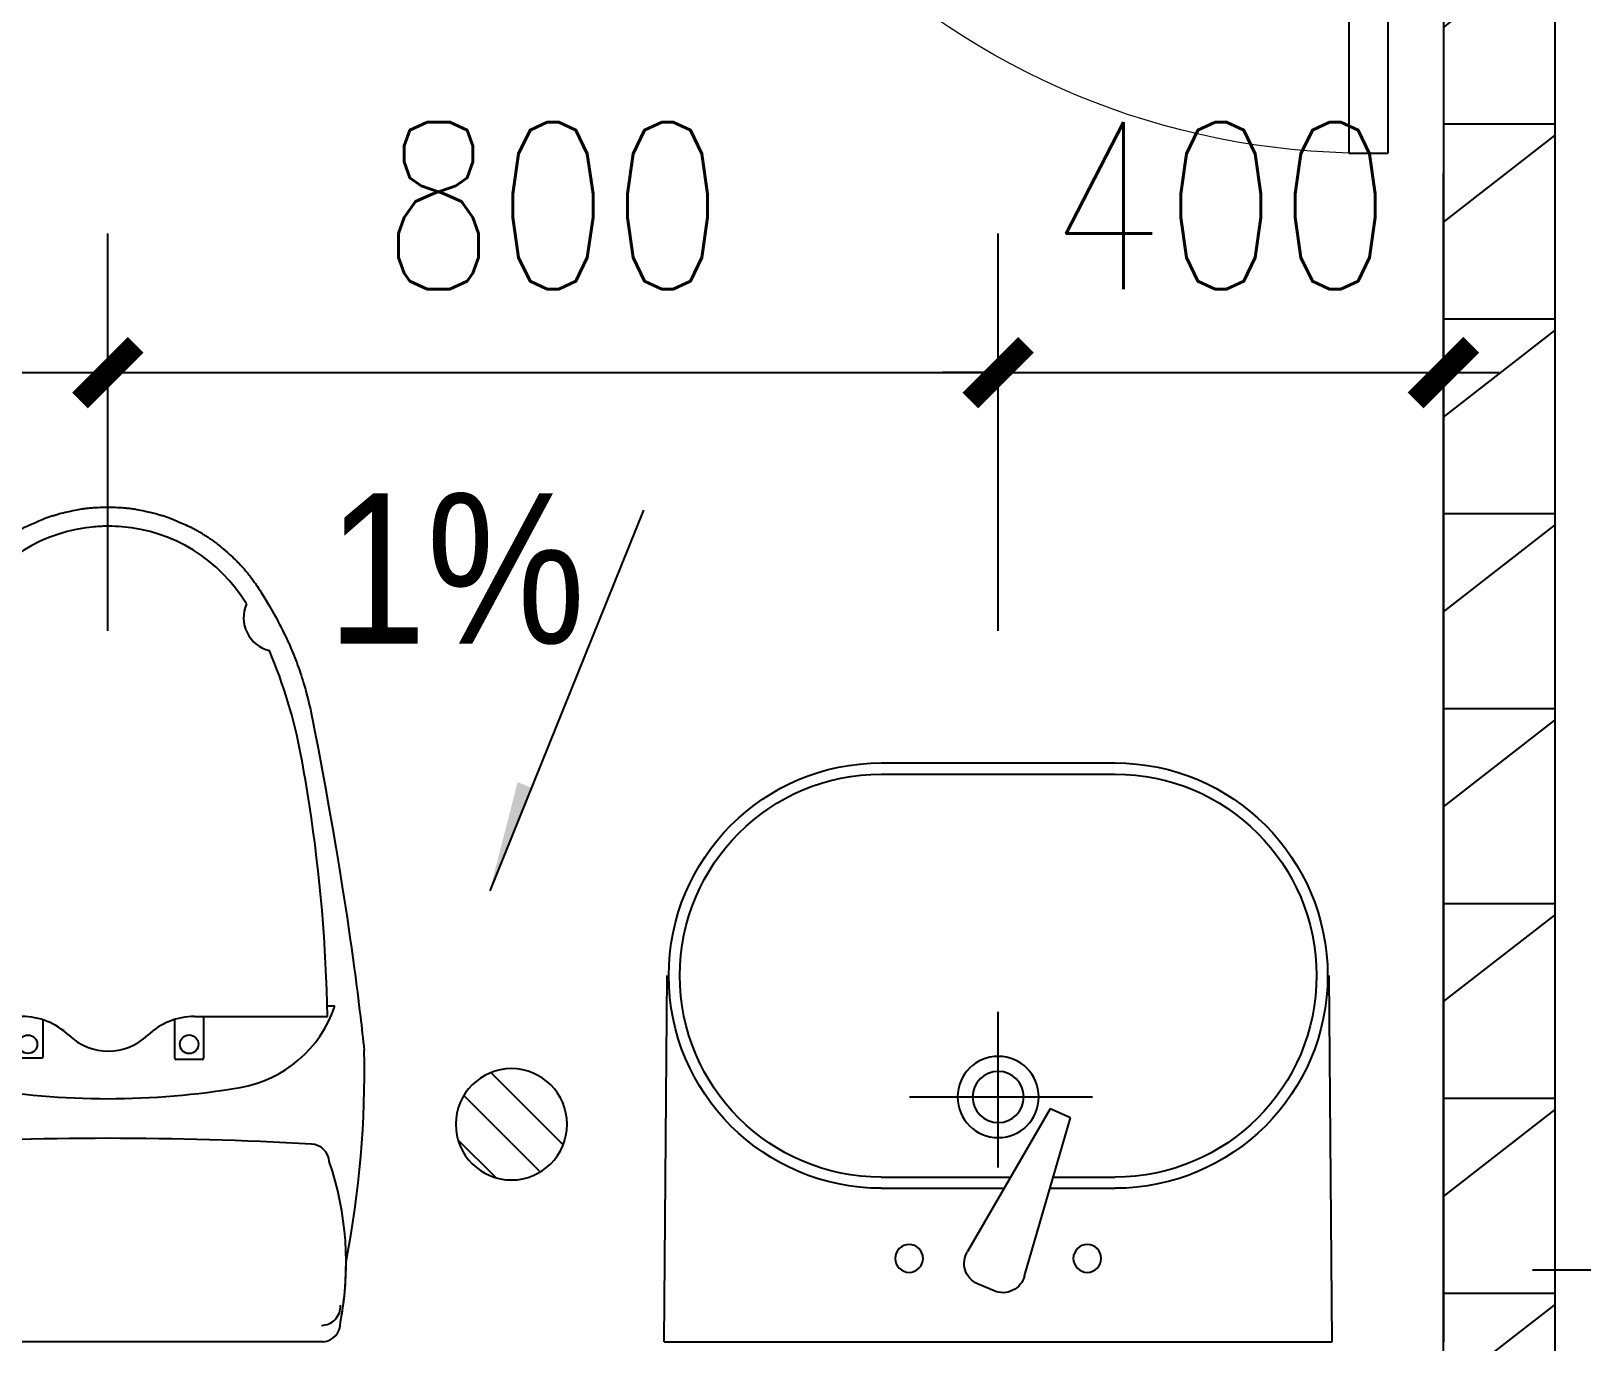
# Model space of a CAD drawing. Extents: x 718358 to 1668613, y -348838 to -159582.
# Drawn here: x 786766 to 788160, y -332194 to -331016 of the extents above; entities that cross this region are included whole.
import ezdxf

# ---------------------------------------------------------------- set-up
doc = ezdxf.new("R2010")
doc.units = 0
doc.header["$LTSCALE"] = 1000
doc.linetypes.add('DOTE', pattern=[2.4200000000000004, 2, -0.2, 0.02, -0.2])
for name, color, linetype in [('建-厨卫用具', 66, 'Continuous'), ('建-墙体', 2, 'Continuous'), ('建-家具', 251, 'Continuous'), ('建-尺寸', 73, 'Continuous'), ('建-影线', 8, 'Continuous'), ('建-符号', 3, 'Continuous'), ('建-轴网', 14, 'DOTE'), ('建-门窗', 4, 'Continuous'), ('建-门窗-编号', 7, 'Continuous')]:
    doc.layers.add(name, color=color, linetype=linetype)
doc.styles.add('_TCH_DIM', font='gt单线西文.shx', dxfattribs={"width": 0.8, "bigfont": 'gt单线中文.shx'})
doc.styles.add('_TCH_WINDOW', font='gt单线西文.shx', dxfattribs={"height": 3.5, "bigfont": 'gt单线中文.shx'})
doc.styles.add('DIM_FONT', font='SIMPLEX.shx', dxfattribs={"width": 0.8, "bigfont": 'GBCBIG.shx'})
doc.dimstyles.new('DIMN50', dxfattribs={"dimscale": 0.5, "dimtxt": 300, "dimasz": 100, "dimexe": 250, "dimexo": 300, "dimgap": 150, "dimtad": 1, "dimdec": 0, "dimzin": 0, "dimdsep": 46, "dimtxsty": 'DIM_FONT', "dimblk": 'ARCHTICK', "dimcen": 0.09, "dimdle": 1, "dimclrt": 7, "dimazin": 2, "dimtfac": 1, "dimtdec": 0, "dimtix": 1, "dimtmove": 2, "dimatfit": 3, "dimldrblk": 'ARCHTICK', "dimfxl": 1, "dimtolj": 1, "dimtzin": 0, "dimarcsym": 0})

# ---------------------------------------------------------------- blocks, each defined once
blk = doc.blocks.new('454545646857')
at = {"layer": '建-家具'}
for p, q in [((6042.579258462591, -65842.78585976518), (6042.579258463639, -65422.78585976191)), ((7706.49381094851, -65422.7858597689), (6042.579258463639, -65422.78585976412)), ((7706.493810947463, -65842.78585976992), (7706.49381094851, -65422.78585976666)), ((6488.805259851509, -65515.3230177406), (6488.805259851334, -65585.3230177406)), ((7188.805259851509, -65515.32301774229), (7188.805259851334, -65585.32301774222)), ((6552.069961567237, -65525.32301774077), (6476.96141566773, -65525.3230177406)), ((7203.521339463364, -65525.32301774229), (7128.346080443301, -65525.32301774211)), ((6338.805259851392, -65546.90233091134), (6338.805259851043, -65696.10134675054)), ((7338.805259851392, -65558.38635206284), (7338.805259851042, -65706.61396200632)), ((7372.959060355151, -65575.32301774269), (6307.523041549432, -65575.32301774019)), ((6488.805259850985, -65735.3230177406), (6488.805259851159, -65665.3230177406)), ((7188.805259850985, -65735.32301774228), (7188.805259851159, -65665.32301774228)), ((6307.5230415492, -65675.32301774013), (7372.959060354918, -65675.32301774269)), ((6552.069961566772, -65725.32301774077), (6476.961415667264, -65725.3230177406)), ((7203.521339462898, -65725.32301774228), (7128.346080442835, -65725.3230177421)), ((7726.493810947522, -65822.7858597667), (6022.57925846265, -65822.78585976514))]:
    blk.add_line(p, q, dxfattribs=at)
for centre, start, end in [((6838.805259854943, -64054.77241747207), 258.0595540250763, 282.1127265320525), ((6838.805259847491, -67195.87361801081), 77.88727346794744, 101.9404459749237)]:
    blk.add_arc(centre, 1500.839454422947, start, end, dxfattribs=at)
blk = doc.blocks.new('A$C28466982')
at = {"layer": '建-厨卫用具'}
h = blk.add_hatch(dxfattribs=at)
h.set_pattern_fill('ANSI31', color=256, scale=20, style=0)
h.set_pattern_definition([(45, (-61544.16680962362, -20665.7264309668), (-22.45064030267288, 22.45064030267288), [])])
edge = h.paths.add_edge_path()
edge.add_arc((50.00074955845776, 50.00030529721698), 50, 0, 360)
blk.add_circle((50.00074955845776, 50.00030529721698), 50, dxfattribs=at)
blk = doc.blocks.new('$TCHSYS$DOOR2D')
for p, q in [((0.45, 0.9750000000000001), (0.5000000000000002, 0.9750000000000001)), ((0.45, 0), (0.45, 0.9750000000000001)), ((0.5, 0), (0.5, 0.9750000000000001)), ((0.5, 0), (0.45, 0))]:
    blk.add_line(p, q)
at = {"lineweight": 13}
blk.add_arc((0.475, 0), 0.975, 91.4692835813538, 180, dxfattribs=at)
blk = doc.blocks.new('MT')
at = {"layer": '建-厨卫用具'}
for p, q in [((-193.5162716039922, 0), (193.5162716039922, 0)), ((-229.9662203679327, -265.7516102022491), (-230.3756012569647, -261.9491578373127)), ((-85.89174175285734, -292.3149305074476, -5.260871094338792e-06), (-85.89174175285734, -254.7634140769951, -5.260871094338792e-06)), ((-84.84724011342041, -253.718912437791, -5.260871094338792e-06), (-61.21536955633201, -253.718912437791, -5.260871094338792e-06)), ((-60.17086791689508, -254.7634140769951, -5.260871094338792e-06), (-60.17086791689508, -289.657629662659, -5.260871094338792e-06)), ((58.18044756748714, -256.2769834131468, -5.260871094338792e-06), (58.18044756748714, -289.3281198325567, -5.260871094338792e-06)), ((84.3698123425711, -255.2324817737099, -5.260871094338792e-06), (59.22494920692407, -255.2324817737099, -5.260871094338792e-06)), ((85.41431398200803, -292.3149305074476, -5.260871094338792e-06), (85.41431398200803, -256.2769834131468, -5.260871094338792e-06)), ((230.3756086525973, -261.9488289896399), (229.9662022546399, -265.7516041647177)), ((-229.5516300012823, -269.5534828440286), (-229.9662203679327, -265.7516102022491)), ((-229.1317383765709, -273.3547629811801), (-229.5516300012823, -269.5534828440286)), ((-228.7064537142869, -277.1554378396831), (-229.1317383765709, -273.3547629811801)), ((-228.275684234919, -280.9554946350399), (-228.7064537142869, -277.1554378396831)), ((228.7064503345173, -277.1554367118515), (228.2756828085985, -280.9554941605311)), ((229.1317317753565, -273.3547607813962), (228.7064503345173, -277.1554367118515)), ((229.5516185944434, -269.5534790388774), (229.1317317753565, -273.3547607813962)), ((229.9662022546399, -265.7516041647177), (229.5516185944434, -269.5534790388774)), ((-227.8393381580245, -284.7549205911346), (-228.275684234919, -280.9554946350399)), ((-227.3973237045575, -288.5537029253319), (-227.8393381580245, -284.7549205911346)), ((-226.949549094541, -292.3518288619816), (-227.3973237045575, -288.5537029253319)), ((-226.2993324238341, -297.7829012807924), (-226.949549094541, -292.3518288619816)), ((-77.91184423561208, -292.3149305074476, -5.260871094338792e-06), (-197.379372700816, -292.3149305074476, -5.260871094338792e-06)), ((195.8652461797465, -292.3149305074476, -5.260871094338792e-06), (76.96306269825436, -292.3149305074476, -5.260871094338792e-06)), ((226.9495490940753, -292.3518288603518), (226.2993324233685, -297.7829012812581)), ((227.3973236514721, -288.5537029076368), (226.9495490940753, -292.3518288603518)), ((227.839337735204, -284.7549204495735), (227.3973236514721, -288.5537029076368)), ((228.2756828085985, -280.9554941605311), (227.839337735204, -284.7549204495735)), ((-225.6379778736737, -303.2126290050801), (-226.2993324238341, -297.7829012807924)), ((-224.9656129206996, -308.6410057009198), (-225.6379778736737, -303.2126290050801)), ((-203.9694057584275, -301.5644095703028, -5.260871094338792e-06), (-197.1911827407312, -301.5644095703028, -5.260871094338792e-06)), ((195.6770562196616, -301.5644095703028, -5.260871094338792e-06), (203.9694057584275, -301.5644095703028, -5.260871094338792e-06)), ((225.637977873208, -303.2126290057786), (224.9656129206996, -308.6410056985915)), ((226.2993324233685, -297.7829012812581), (225.637977873208, -303.2126290057786)), ((-224.2823650438804, -314.0680250236765), (-224.9656129206996, -308.6410057009198)), ((-223.588361719856, -319.4936806443147), (-224.2823650438804, -314.0680250236765)), ((-222.8837304271292, -324.9179662200622), (-223.588361719856, -319.4936806443147)), ((223.5883617193904, -319.4936806440819), (222.8837304266635, -324.9179662191309)), ((224.2823650434148, -314.0680250227451), (223.5883617193904, -319.4936806440819)), ((224.9656129206996, -308.6410056985915), (224.2823650434148, -314.0680250227451)), ((-222.1685986432713, -330.3408754174598), (-222.8837304271292, -324.9179662200622)), ((-221.4430938463192, -335.7624018946663), (-222.1685986432713, -330.3408754174598)), ((222.1685986428056, -330.3408754174598), (221.4430938458536, -335.7624018946663)), ((222.8837304266635, -324.9179662191309), (222.1685986428056, -330.3408754174598)), ((-220.199153496651, -344.8831537938677), (-221.4430938463192, -335.7624018946663)), ((-218.9269200575072, -353.9999845090788), (-220.199153496651, -344.8831537938677)), ((220.1991534961853, -344.8831537941005), (218.9269200570416, -353.9999845093116)), ((221.4430938458536, -335.7624018946663), (220.1991534961853, -344.8831537941005)), ((-217.6270272207912, -363.1129093565978), (-218.9269200575072, -353.9999845090788)), ((218.9269200570416, -353.9999845093116), (217.6270272203255, -363.1129093565978)), ((-216.3001086784061, -372.2219436494634), (-217.6270272207912, -363.1129093565978)), ((-214.9467981227208, -381.3271027046721), (-216.3001086784061, -372.2219436494634)), ((216.3001086784061, -372.221943649929), (214.9467981227208, -381.3271027056035)), ((217.6270272203255, -363.1129093565978), (216.3001086784061, -372.221943649929)), ((-213.5677292465698, -390.4284018357284), (-214.9467981227208, -381.3271027046721)), ((214.9467981227208, -381.3271027056035), (213.5677292461041, -390.4284018352628)), ((-212.163535740925, -399.5258563531097), (-213.5677292465698, -390.4284018357284)), ((-210.7348512986209, -408.6194815766066), (-212.163535740925, -399.5258563531097)), ((212.1635357404593, -399.5258563552052), (210.7348512986209, -408.6194815754425)), ((213.5677292461041, -390.4284018352628), (212.1635357404593, -399.5258563552052)), ((-207.8626239693258, -426.4527240924072), (-210.7348512986209, -408.6194815766066)), ((210.7348512986209, -408.6194815754425), (207.8626239683945, -426.4527240931056)), ((-204.9032754723448, -444.2717087445781), (-207.8626239693258, -426.4527240924072)), ((207.8626239683945, -426.4527240931056), (204.9032754718792, -444.2717087445781)), ((-201.8615303004626, -462.0769249540754), (-204.9032754723448, -444.2717087445781)), ((204.9032754718792, -444.2717087445781), (201.861530299997, -462.0769249550067)), ((-198.7421129455324, -479.8688621441834), (-201.8615303004626, -462.0769249540754)), ((201.861530299997, -462.0769249550067), (198.7421129455324, -479.8688621437177)), ((-195.5497479008045, -497.6480097342283), (-198.7421129455324, -479.8688621441834)), ((198.7421129455324, -479.8688621437177), (195.5497479008045, -497.6480097351596)), ((-192.2891596581321, -515.4148571491241), (-195.5497479008045, -497.6480097342283)), ((195.5497479008045, -497.6480097351596), (192.2891596576665, -515.4148571488913)), ((-188.9650727093685, -533.1698938077316), (-192.2891596581321, -515.4148571491241)), ((192.2891596576665, -515.4148571488913), (188.9650727089029, -533.1698938072659)), ((-185.582211547764, -550.913609130308), (-188.9650727093685, -533.1698938077316)), ((188.9650727089029, -533.1698938072659), (185.5822115468327, -550.9136091340333)), ((-184.3017242790665, -557.4350465494208), (-185.582211547764, -550.913609130308)), ((185.5822115468327, -550.9136091340333), (184.3017242786009, -557.4350465489551)), ((-183.1234402286354, -563.1686416338198), (-184.3017242790665, -557.4350465494208)), ((-182.0355182939675, -568.2058422451373), (-183.1234402286354, -563.1686416338198)), ((-181.0261173720937, -572.6380962426774), (-182.0355182939675, -568.2058422451373)), ((182.0355182935018, -568.2058422451373), (181.0261173720937, -572.6380962419789)), ((183.1234402281698, -563.1686416338198), (182.0355182935018, -568.2058422451373)), ((184.3017242786009, -557.4350465489551), (183.1234402281698, -563.1686416338198)), ((-180.0833963619079, -576.5568514843471), (-181.0261173720937, -572.6380962426774)), ((-179.1955141604412, -580.0535558313131), (-180.0833963619079, -576.5568514843471)), ((-178.3506296651904, -583.2196571412496), (-179.1955141604412, -580.0535558313131)), ((-177.5369017741177, -586.1466032748576), (-178.3506296651904, -583.2196571412496)), ((178.3506296651904, -583.2196571412496), (177.5369017741177, -586.1466032746248)), ((179.1955141599756, -580.0535558313131), (178.3506296651904, -583.2196571412496)), ((180.0833963614423, -576.5568514848128), (179.1955141599756, -580.0535558313131)), ((181.0261173720937, -572.6380962419789), (180.0833963614423, -576.5568514848128)), ((-176.7437073269393, -588.9135533422232), (-177.5369017741177, -586.1466032748576)), ((-175.9652949303854, -591.5505114686675), (-176.7437073269393, -588.9135533422232)), ((-175.1971311320085, -594.0751930293627), (-175.9652949303854, -591.5505114686675)), ((-174.4346824802924, -596.5053134011105), (-175.1971311320085, -594.0751930293627)), ((-173.6734155241866, -598.8585879597813), (-174.4346824802924, -596.5053134011105)), ((-172.9087968112435, -601.1527320824098), (-173.6734155241866, -598.8585879597813)), ((173.6734155237209, -598.8585879600141), (172.9087968107779, -601.1527320826426)), ((174.4346824802924, -596.5053134008776), (173.6734155237209, -598.8585879600141)), ((175.1971311315428, -594.0751930293627), (174.4346824802924, -596.5053134008776)), ((175.9652949299198, -591.5505114686675), (175.1971311315428, -594.0751930293627)), ((176.7437073269393, -588.9135533422232), (175.9652949299198, -591.5505114686675)), ((177.5369017741177, -586.1466032746248), (176.7437073269393, -588.9135533422232)), ((-172.1362928899471, -603.4054611450993), (-172.9087968112435, -601.1527320824098)), ((-171.351370308781, -605.6344905227888), (-172.1362928899471, -603.4054611450993)), ((-170.5502602949273, -607.8545597456396), (-171.351370308781, -605.6344905227888)), ((-169.7322527903598, -610.068504949566), (-170.5502602949273, -607.8545597456396)), ((-168.8974024152849, -612.2761864226777), (-169.7322527903598, -610.068504949566)), ((-168.0457637908403, -614.4774644533172), (-168.8974024152849, -612.2761864226777)), ((168.8974024148192, -612.2761864226777), (168.0457637903746, -614.4774644533172)), ((169.7322527898941, -610.0685049497988), (168.8974024148192, -612.2761864226777)), ((170.5502602944616, -607.8545597461052), (169.7322527898941, -610.0685049497988)), ((171.3513703083154, -605.6344905232545), (170.5502602944616, -607.8545597461052)), ((172.1362928894814, -603.4054611446336), (171.3513703083154, -605.6344905232545)), ((172.9087968107779, -601.1527320826426), (172.1362928894814, -603.4054611446336)), ((-167.177391537698, -616.6721993302926), (-168.0457637908403, -614.4774644533172)), ((-166.2923402769957, -618.8602513424121), (-167.177391537698, -616.6721993302926)), ((-165.3906646289397, -621.0414807768539), (-166.2923402769957, -618.8602513424121)), ((-164.4724192146678, -623.2157479238231), (-165.3906646289397, -621.0414807768539)), ((-163.5362007461954, -625.3856175984256), (-164.4724192146678, -623.2157479238231)), ((-162.5747742999811, -627.5644727293402), (-163.5362007461954, -625.3856175984256)), ((163.5362007457297, -625.3856175984256), (162.5747742999811, -627.5644727291074)), ((164.4724192142021, -623.2157479235902), (163.5362007457297, -625.3856175984256)), ((165.3906646289397, -621.0414807768539), (164.4724192142021, -623.2157479235902)), ((166.29234027653, -618.8602513419464), (165.3906646289397, -621.0414807768539)), ((167.177391537698, -616.6721993302926), (166.29234027653, -618.8602513419464)), ((168.0457637903746, -614.4774644533172), (167.177391537698, -616.6721993302926)), ((-161.5794470461551, -629.7684007727075), (-162.5747742999811, -627.5644727293402)), ((-160.5415261525195, -632.013489185134), (-161.5794470461551, -629.7684007727075)), ((-159.4523187878076, -634.3158254225273), (-160.5415261525195, -632.013489185134)), ((-158.3031321207527, -636.6914969405625), (-159.4523187878076, -634.3158254225273)), ((-157.0852733196225, -639.1565911965445), (-158.3031321207527, -636.6914969405625)), ((-155.790049553616, -641.7271956456825), (-157.0852733196225, -639.1565911965445)), ((157.0852733191568, -639.1565911963116), (155.7900495531503, -641.7271956461482)), ((158.303132120287, -636.6914969407953), (157.0852733191568, -639.1565911963116)), ((159.4523187873419, -634.3158254222944), (158.303132120287, -636.6914969407953)), ((160.5415261525195, -632.0134891849011), (159.4523187873419, -634.3158254222944)), ((161.5794470461551, -629.7684007729404), (160.5415261525195, -632.0134891849011)), ((162.5747742999811, -627.5644727291074), (161.5794470461551, -629.7684007729404)), ((-154.401323081227, -644.4292484400794), (-155.790049553616, -641.7271956456825)), ((-152.8731765241828, -647.328090514522), (-154.401323081227, -644.4292484400794)), ((-151.1522475944366, -650.4989134974312), (-152.8731765241828, -647.328090514522)), ((-149.185174002545, -654.0169090195559), (-151.1522475944366, -650.4989134974312)), ((-146.9185934613924, -657.9572687097825), (-149.185174002545, -654.0169090195559)), ((149.185174002545, -654.0169090195559), (146.9185934609268, -657.9572687097825)), ((151.152247593971, -650.498913497664), (149.185174002545, -654.0169090195559)), ((152.8731765241828, -647.328090514522), (151.152247593971, -650.498913497664)), ((154.4013230807614, -644.429248440545), (152.8731765241828, -647.328090514522)), ((155.7900495531503, -641.7271956461482), (154.4013230807614, -644.429248440545)), ((-144.2991436820012, -662.3951841986272), (-146.9185934613924, -657.9572687097825)), ((-141.2734623758588, -667.4058471149765), (-144.2991436820012, -662.3951841986272)), ((-137.7881872539874, -673.064449090045), (-141.2734623758588, -667.4058471149765)), ((141.2734623753931, -667.4058471145108), (137.7881872549187, -673.0644490884151)), ((144.2991436815355, -662.3951841983944), (141.2734623753931, -667.4058471145108)), ((146.9185934609268, -657.9572687097825), (144.2991436815355, -662.3951841983944)), ((-136.5150870129, -675.0991026102565), (-137.7881872539874, -673.064449090045)), ((-135.3821431181859, -676.8817336931825), (-136.5150870129, -675.0991026102565)), ((-134.3730854170863, -678.4416319266893), (-135.3821431181859, -676.8817336931825)), ((-133.4716437568422, -679.8080868988764), (-134.3730854170863, -678.4416319266893)), ((-132.6615479851607, -681.010388197843), (-133.4716437568422, -679.8080868988764)), ((-131.9265279469546, -682.0778254126199), (-132.6615479851607, -681.010388197843)), ((-131.2503134899307, -683.0396881322376), (-131.9265279469546, -682.0778254126199)), ((131.9265279464889, -682.0778254128527), (131.250313489465, -683.0396881322376)), ((132.6615479846951, -681.010388197843), (131.9265279464889, -682.0778254128527)), ((133.4716437568422, -679.8080868986435), (132.6615479846951, -681.010388197843)), ((134.3730854170863, -678.4416319266893), (133.4716437568422, -679.8080868986435)), ((135.3821431177203, -676.8817336931825), (134.3730854170863, -678.4416319266893)), ((136.5150870124344, -675.0991026102565), (135.3821431177203, -676.8817336931825)), ((137.7881872549187, -673.0644490884151), (136.5150870124344, -675.0991026102565)), ((-130.6166344613302, -683.9252659440972), (-131.2503134899307, -683.0396881322376)), ((-130.0113088784274, -684.7598718372174), (-130.6166344613302, -683.9252659440972)), ((-129.4285074451473, -685.5529123970773), (-130.0113088784274, -684.7598718372174)), ((-128.864489036845, -686.3098176089115), (-129.4285074451473, -685.5529123970773)), ((-128.3155125274789, -687.0360174584202), (-128.864489036845, -686.3098176089115)), ((-127.7778367924038, -687.7369419303723), (-128.3155125274789, -687.0360174584202)), ((-127.2477207065094, -688.418021010235), (-127.7778367924038, -687.7369419303723)), ((-126.7214231432881, -689.084684684407), (-127.2477207065094, -688.418021010235)), ((-126.1952029790264, -689.7423629371915), (-126.7214231432881, -689.084684684407)), ((-125.6659465783741, -690.3955785231665), (-126.1952029790264, -689.7423629371915)), ((-125.1330502673518, -691.0452252784744), (-125.6659465783741, -690.3955785231665)), ((-124.5965378622059, -691.6912898067385), (-125.1330502673518, -691.0452252784744)), ((-124.0564331787173, -692.3337587122805), (-124.5965378622059, -691.6912898067385)), ((-123.5127600331325, -692.9726186012849), (-124.0564331787173, -692.3337587122805)), ((-122.9655422430951, -693.6078560755122), (-123.5127600331325, -692.9726186012849)), ((-122.4148036239203, -694.2394577409141), (-122.9655422430951, -693.6078560755122)), ((-121.8605679918546, -694.8674102013465), (-122.4148036239203, -694.2394577409141)), ((-121.3020829160232, -695.492456978187), (-121.8605679918546, -694.8674102013465)), ((-120.7354909803253, -696.1183692556806), (-121.3020829160232, -695.492456978187)), ((-120.1561585224699, -696.7496751332656), (-120.7354909803253, -696.1183692556806)), ((120.7354909803253, -696.1183692552149), (120.1561585220043, -696.7496751332656)), ((121.3020829155575, -695.4924569784198), (120.7354909803253, -696.1183692552149)), ((121.860567991389, -694.8674102015793), (121.3020829155575, -695.4924569784198)), ((122.4148036239203, -694.2394577404484), (121.860567991389, -694.8674102015793)), ((122.9655422430951, -693.6078560752794), (122.4148036239203, -694.2394577404484)), ((123.5127600335982, -692.9726186008193), (122.9655422430951, -693.6078560752794)), ((124.0564331787173, -692.3337587127462), (123.5127600335982, -692.9726186008193)), ((124.5965378617402, -691.6912898072042), (124.0564331787173, -692.3337587127462)), ((125.1330502673518, -691.0452252784744), (124.5965378617402, -691.6912898072042)), ((125.6659465783741, -690.3955785231665), (125.1330502673518, -691.0452252784744)), ((126.1952029790264, -689.742362936493), (125.6659465783741, -690.3955785231665)), ((126.7214231432881, -689.0846846839413), (126.1952029790264, -689.742362936493)), ((127.2477207060438, -688.418021010235), (126.7214231432881, -689.0846846839413)), ((127.7778367924038, -687.7369419301394), (127.2477207060438, -688.418021010235)), ((128.3155125274789, -687.0360174579546), (127.7778367924038, -687.7369419301394)), ((128.864489036845, -686.3098176086787), (128.3155125274789, -687.0360174579546)), ((129.4285074451473, -685.5529123970773), (128.864489036845, -686.3098176086787)), ((130.0113088784274, -684.7598718372174), (129.4285074451473, -685.5529123970773)), ((130.6166344608646, -683.9252659445629), (130.0113088784274, -684.7598718372174)), ((131.250313489465, -683.0396881322376), (130.6166344608646, -683.9252659445629)), ((-119.5594518783037, -697.3909027127083), (-120.1561585224699, -696.7496751332656)), ((-118.94073738507, -698.0465800943784), (-119.5594518783037, -697.3909027127083)), ((-118.2953813809436, -698.7212353772484), (-118.94073738507, -698.0465800943784)), ((-117.6187502008397, -699.4193966635503), (-118.2953813809436, -698.7212353772484)), ((-116.9062101833988, -700.1455920534208), (-117.6187502008397, -699.4193966635503)), ((-116.149700315902, -700.9069737284444), (-116.9062101833988, -700.1455920534208)), ((-115.3274501978885, -701.721190196462), (-116.149700315902, -700.9069737284444)), ((-114.4142620784696, -702.6085140446667), (-115.3274501978885, -701.721190196462)), ((-113.3849382086191, -703.58921786258), (-114.4142620784696, -702.6085140446667)), ((-112.2142808374483, -704.6835742369294), (-113.3849382086191, -703.58921786258)), ((-110.8770922154654, -705.9118557584006), (-112.2142808374483, -704.6835742369294)), ((-109.3481745927129, -707.2943350141868), (-110.8770922154654, -705.9118557584006)), ((-107.6023302229587, -708.8512845900841), (-109.3481745927129, -707.2943350141868)), ((-105.7045339385513, -710.5221232175827), (-107.6023302229587, -708.8512845900841)), ((-104.0225754242856, -711.9808758581057), (-105.7045339385513, -710.5221232175827)), ((105.7045339380857, -710.5221232175827), (104.0225754242856, -711.9808758578729)), ((107.6023302220274, -708.8512845905498), (105.7045339380857, -710.5221232175827)), ((109.3481745927129, -707.294335013954), (107.6023302220274, -708.8512845905498)), ((110.8770922154654, -705.9118557584006), (109.3481745927129, -707.294335013954)), ((112.2142808369827, -704.6835742373951), (110.8770922154654, -705.9118557584006)), ((113.3849382081535, -703.5892178621143), (112.2142808369827, -704.6835742373951)), ((114.4142620784696, -702.6085140444338), (113.3849382081535, -703.5892178621143)), ((115.3274501974229, -701.721190196462), (114.4142620784696, -702.6085140444338)), ((116.149700315902, -700.9069737284444), (115.3274501974229, -701.721190196462)), ((116.9062101829331, -700.1455920534208), (116.149700315902, -700.9069737284444)), ((117.6187502008397, -699.4193966635503), (116.9062101829331, -700.1455920534208)), ((118.2953813809436, -698.7212353772484), (117.6187502008397, -699.4193966635503)), ((118.9407373855356, -698.04658009368), (118.2953813809436, -698.7212353772484)), ((119.5594518783037, -697.3909027124755), (118.9407373855356, -698.04658009368)), ((120.1561585220043, -696.7496751332656), (119.5594518783037, -697.3909027124755)), ((-102.5313905503135, -713.2521849293262), (-104.0225754242856, -711.9808758581057)), ((-101.205915186787, -714.3606928465888), (-102.5313905503135, -713.2521849293262)), ((-100.0210852038581, -715.3310420266353), (-101.205915186787, -714.3606928465888)), ((-98.951836474007, -716.1878748841118), (-100.0210852038581, -715.3310420266353)), ((-97.97310486785136, -716.9558338338975), (-98.951836474007, -716.1878748841118)), ((-97.05982625694014, -717.6595612920355), (-97.97310486785136, -716.9558338338975)), ((-96.19020695681684, -718.3203174420632), (-97.05982625694014, -717.6595612920355)), ((-95.35553505993448, -718.9458335372619), (-96.19020695681684, -718.3203174420632)), ((-94.55036910413764, -719.5404585974757), (-95.35553505993448, -718.9458335372619)), ((-93.76926762866788, -720.1085416441783), (-94.55036910413764, -719.5404585974757)), ((-93.00678917043842, -720.6544316979125), (-93.76926762866788, -720.1085416441783)), ((-92.2574922668282, -721.1824777801521), (-93.00678917043842, -720.6544316979125)), ((-91.51593545614742, -721.6970289114397), (-92.2574922668282, -721.1824777801521)), ((-90.77667727624066, -722.2024341123179), (-91.51593545614742, -721.6970289114397)), ((-90.0351881084498, -722.7023148103617), (-90.77667727624066, -722.2024341123179)), ((-89.2905857169535, -723.1973820519634), (-90.0351881084498, -722.7023148103617)), ((-88.54289970896207, -723.6876192917116), (-89.2905857169535, -723.1973820519634)), ((-87.79215969122015, -724.1730099837296), (-88.54289970896207, -723.6876192917116)), ((-87.0383952728007, -724.6535375798121), (-87.79215969122015, -724.1730099837296)), ((87.79215969168581, -724.1730099832639), (87.03839527233504, -724.6535375800449)), ((88.5428997084964, -723.6876192921773), (87.79215969168581, -724.1730099832639)), ((89.29058571648784, -723.197382052429), (88.5428997084964, -723.6876192921773)), ((90.03518810798414, -722.7023148103617), (89.29058571648784, -723.197382052429)), ((90.77667727530934, -722.2024341132492), (90.03518810798414, -722.7023148103617)), ((91.5159354552161, -721.6970289116725), (90.77667727530934, -722.2024341132492)), ((92.25749226636253, -721.1824777801521), (91.5159354552161, -721.6970289116725)), ((93.00678916997276, -720.6544316979125), (92.25749226636253, -721.1824777801521)), ((94.55036910413764, -719.5404585972428), (93.76926762866788, -720.1085416439455)), ((95.35553505946882, -718.9458335370291), (94.55036910413764, -719.5404585972428)), ((96.19020695635118, -718.3203174420632), (95.35553505946882, -718.9458335370291)), ((97.05982625694014, -717.6595612922683), (96.19020695635118, -718.3203174420632)), ((97.97310486785136, -716.9558338338975), (97.05982625694014, -717.6595612922683)), ((98.95183647354133, -716.187874883879), (97.97310486785136, -716.9558338338975)), ((100.0210852033924, -715.3310420268681), (98.95183647354133, -716.187874883879)), ((101.2059151863214, -714.3606928470545), (100.0210852033924, -715.3310420268681)), ((102.5313905498479, -713.2521849293262), (101.2059151863214, -714.3606928470545)), ((104.0225754242856, -711.9808758578729), (102.5313905498479, -713.2521849293262)), ((-86.28163605951704, -725.1291855354793), (-87.0383952728007, -724.6535375798121)), ((-85.5219116595108, -725.5999373027589), (-86.28163605951704, -725.1291855354793)), ((-84.75925168092363, -726.0657763360068), (-85.5219116595108, -725.5999373027589)), ((-83.99264785437845, -726.5272110591177), (-84.75925168092363, -726.0657763360068)), ((-83.21694041532464, -726.9868497750722), (-83.99264785437845, -726.5272110591177)), ((-82.42593172122724, -727.4478257575538), (-83.21694041532464, -726.9868497750722)), ((-81.61342412908562, -727.913272280246), (-82.42593172122724, -727.4478257575538)), ((-80.77321999822743, -728.3863226165995), (-81.61342412908562, -727.913272280246)), ((-79.89912168658338, -728.8701100405306), (-80.77321999822743, -728.3863226165995)), ((-78.98493155208416, -729.3677678247914), (-79.89912168658338, -728.8701100405306)), ((-78.02445195172913, -729.8824292444624), (-78.98493155208416, -729.3677678247914)), ((-77.0070805454161, -730.4187864414416), (-78.02445195172913, -729.8824292444624)), ((-75.90459618601017, -730.9877670472488), (-77.0070805454161, -730.4187864414416)), ((-74.68437302787788, -731.6018575613853), (-75.90459618601017, -730.9877670472488)), ((-73.3137852253858, -732.2735444838181), (-74.68437302787788, -731.6018575613853)), ((-71.76020693243481, -733.0153143149801), (-73.3137852253858, -732.2735444838181)), ((-69.99101230199449, -733.8396535553038), (-71.76020693243481, -733.0153143149801)), ((-67.97357548889704, -734.7590487040579), (-69.99101230199449, -733.8396535553038)), ((-65.67527065216564, -735.7859862607438), (-67.97357548889704, -734.7590487040579)), ((-63.66453116643243, -736.6690892325714), (-65.67527065216564, -735.7859862607438)), ((-61.88776684296317, -737.4348310928326), (-63.66453116643243, -736.6690892325714)), ((-60.31779939983971, -738.0968429422937), (-61.88776684296317, -737.4348310928326)), ((-58.92745056306012, -738.668755877763), (-60.31779939983971, -738.0968429422937)), ((60.31779939937405, -738.0968429418281), (58.92745056259446, -738.6687558779959)), ((61.88776684203185, -737.4348310928326), (60.31779939937405, -738.0968429418281)), ((63.66453116643243, -736.6690892323386), (61.88776684203185, -737.4348310928326)), ((65.67527064378373, -735.7859862642363), (63.66453116643243, -736.6690892323386)), ((67.97357548889704, -734.7590487042908), (65.67527064378373, -735.7859862642363)), ((69.99101230199449, -733.8396535548382), (67.97357548889704, -734.7590487042908)), ((71.76020693150349, -733.0153143149801), (69.99101230199449, -733.8396535548382)), ((73.31378522492014, -732.273544484051), (71.76020693150349, -733.0153143149801)), ((73.6950244542677, -732.0005994571839), (72.93254599557258, -732.5464895111509)), ((74.68437302741222, -731.6018575611524), (73.31378522492014, -732.273544484051)), ((75.9045961855445, -730.9877670472488), (74.68437302741222, -731.6018575611524)), ((77.00708054495044, -730.4187864414416), (75.9045961855445, -730.9877670472488)), ((78.02445195172913, -729.8824292439967), (77.00708054495044, -730.4187864414416)), ((78.9849315516185, -729.3677678247914), (78.02445195172913, -729.8824292439967)), ((79.89912168611772, -728.8701100405306), (78.9849315516185, -729.3677678247914)), ((80.77321999776177, -728.3863226170652), (79.89912168611772, -728.8701100405306)), ((81.61342412908562, -727.9132722804789), (80.77321999776177, -728.3863226170652)), ((82.42593172076158, -727.4478257575538), (81.61342412908562, -727.9132722804789)), ((83.21694041532464, -726.9868497750722), (82.42593172076158, -727.4478257575538)), ((83.99264785437845, -726.5272110588849), (83.21694041532464, -726.9868497750722)), ((84.7592516799923, -726.0657763360068), (83.99264785437845, -726.5272110588849)), ((85.52191165904514, -725.5999373025261), (84.7592516799923, -726.0657763360068)), ((86.28163605905138, -725.1291855350137), (85.52191165904514, -725.5999373025261)), ((87.03839527233504, -724.6535375800449), (86.28163605905138, -725.1291855350137)), ((-57.6895420558285, -739.164200998377), (-58.92745056306012, -738.668755877763)), ((-56.57689560228027, -739.5968094011769), (-57.6895420558285, -739.164200998377)), ((-55.5623329274822, -739.9802121850662), (-56.57689560228027, -739.5968094011769)), ((-54.61867575650103, -740.3280404470861), (-55.5623329274822, -739.9802121850662)), ((-53.7213486188557, -740.6522926785983), (-54.61867575650103, -740.3280404470861)), ((-52.85618727491237, -740.958436944522), (-53.7213486188557, -740.6522926785983)), ((-52.01163029368035, -741.2503087008372), (-52.85618727491237, -740.958436944522)), ((-51.17611624090932, -741.5317434058525), (-52.01163029368035, -741.2503087008372)), ((-50.33808368374594, -741.8065765164793), (-51.17611624090932, -741.5317434058525)), ((-49.48597118887119, -742.0786434905604), (-50.33808368374594, -741.8065765164793)), ((-48.60821732482873, -742.3517797850072), (-49.48597118887119, -742.0786434905604)), ((-47.69326065876521, -742.6298208569642), (-48.60821732482873, -742.3517797850072)), ((-46.72641264949925, -742.916859280318), (-47.69326065876521, -742.6298208569642)), ((-45.68047632253729, -743.2180160931312), (-46.72641264949925, -742.916859280318)), ((-44.52512759552337, -743.5386694506742), (-45.68047632253729, -743.2180160931312)), ((-43.23004238610156, -743.884197506588), (-44.52512759552337, -743.5386694506742)), ((-41.76489661331289, -744.2599784163758), (-43.23004238610156, -743.884197506588)), ((-40.0993661924731, -744.6713903341442), (-41.76489661331289, -744.2599784163758)), ((-38.20312704355456, -745.1238114144653), (-40.0993661924731, -744.6713903341442)), ((-36.04585508839227, -745.6226198114455), (-38.20312704355456, -745.1238114144653)), ((-33.57024800148793, -746.1776502768043), (-36.04585508839227, -745.6226198114455)), ((-31.3845414922107, -746.6493731159717), (-33.57024800148793, -746.1776502768043)), ((-29.45506907929666, -747.0474518020637), (-31.3845414922107, -746.6493731159717)), ((-27.7481642907951, -747.3815498063341), (-29.45506907929666, -747.0474518020637)), ((-26.23016065103002, -747.6613306012005), (-27.7481642907951, -747.3815498063341)), ((-24.86739168618806, -747.8964576581493), (-26.23016065103002, -747.6613306012005)), ((-23.62619092152454, -748.0965944491327), (-24.86739168618806, -747.8964576581493)), ((-22.47289188369177, -748.271404445637), (-23.62619092152454, -748.0965944491327)), ((-21.37709566648118, -748.4292026972398), (-22.47289188369177, -748.271404445637)), ((-20.32147363363765, -748.5729105651844), (-21.37709566648118, -748.4292026972398)), ((-19.29196471977048, -748.7041009874083), (-20.32147363363765, -748.5729105651844)), ((-18.27450785669498, -748.8243469027802), (-19.29196471977048, -748.7041009874083)), ((-17.2550419785548, -748.9352212497033), (-18.27450785669498, -748.8243469027802)), ((-16.21950601763092, -749.0382969663478), (-17.2550419785548, -748.9352212497033)), ((-15.15383890760131, -749.1351469915826), (-16.21950601763092, -749.0382969663478)), ((-14.04397958074696, -749.2273442638107), (-15.15383890760131, -749.1351469915826)), ((-12.87218145676889, -749.3158570821397), (-14.04397958074696, -749.2273442638107)), ((-11.60595589666627, -749.3992351894267), (-12.87218145676889, -749.3158570821397)), ((-10.20912874792702, -749.4754236887675), (-11.60595589666627, -749.3992351894267)), ((-8.645525857107714, -749.5423676837236), (-10.20912874792702, -749.4754236887675)), ((-6.878973072627559, -749.5980122773908), (-8.645525857107714, -749.5423676837236)), ((-4.873296241043136, -749.6403025737964), (-6.878973072627559, -749.5980122773908)), ((-2.592321209376678, -749.6671836758032), (-4.873296241043136, -749.6403025737964)), ((0.0001261748839169741, -749.6766006867401), (-2.592321209376678, -749.6671836758032)), ((2.592490263981745, -749.6671836758032), (0.0001261748839169741, -749.6766006867401)), ((4.873402701457962, -749.6403025737964), (2.592490263981745, -749.6671836758032)), ((6.879034681478515, -749.5980122773908), (4.873402701457962, -749.6403025737964)), ((8.645557400537655, -749.5423676837236), (6.879034681478515, -749.5980122773908)), ((10.20914205559529, -749.4754236885346), (8.645557400537655, -749.5423676837236)), ((11.60595983942039, -749.3992351894267), (10.20914205559529, -749.4754236885346)), ((12.87218194943853, -749.3158570821397), (11.60595983942039, -749.3992351894267)), ((14.0439795802813, -749.2273442638107), (12.87218194943853, -749.3158570821397)), ((15.15383890760131, -749.1351469915826), (14.0439795802813, -749.2273442638107)), ((16.21950601716526, -749.0382969663478), (15.15383890760131, -749.1351469915826)), ((17.25504197808914, -748.9352212497033), (16.21950601716526, -749.0382969663478)), ((18.27450785622932, -748.8243469027802), (17.25504197808914, -748.9352212497033)), ((19.29196471883915, -748.7041009874083), (18.27450785622932, -748.8243469027802)), ((20.32147363363765, -748.5729105651844), (19.29196471883915, -748.7041009874083)), ((21.37709566601552, -748.4292026972398), (20.32147363363765, -748.5729105651844)), ((22.47289188369177, -748.271404445637), (21.37709566601552, -748.4292026972398)), ((23.62619092152454, -748.0965944491327), (22.47289188369177, -748.271404445637)), ((24.8673916857224, -747.8964576581493), (23.62619092152454, -748.0965944491327)), ((26.23016065056436, -747.6613306012005), (24.8673916857224, -747.8964576581493)), ((27.7481642907951, -747.3815498063341), (26.23016065056436, -747.6613306012005)), ((29.45506907929666, -747.0474518020637), (27.7481642907951, -747.3815498063341)), ((31.38454149174504, -746.6493731159717), (29.45506907929666, -747.0474518020637)), ((33.57024800148793, -746.1776502765715), (31.38454149174504, -746.6493731159717)), ((36.04585507954471, -745.6226198133081), (33.57024800148793, -746.1776502765715)), ((38.20312704355456, -745.1238114144653), (36.04585507954471, -745.6226198133081)), ((40.0993661924731, -744.6713903341442), (38.20312704355456, -745.1238114144653)), ((41.76489661284722, -744.2599784163758), (40.0993661924731, -744.6713903341442)), ((43.23004238610156, -743.884197506588), (41.76489661284722, -744.2599784163758)), ((44.52512759505771, -743.5386694504414), (43.23004238610156, -743.884197506588)), ((45.68047632207163, -743.2180160931312), (44.52512759505771, -743.5386694504414)), ((46.72641264903359, -742.916859280318), (45.68047632207163, -743.2180160931312)), ((47.69326065923087, -742.6298208567314), (46.72641264903359, -742.916859280318)), ((48.60821732482873, -742.3517797850072), (47.69326065923087, -742.6298208567314)), ((49.48597118840553, -742.0786434905604), (48.60821732482873, -742.3517797850072)), ((50.33808368281461, -741.8065765167121), (49.48597118840553, -742.0786434905604)), ((51.17611624044366, -741.5317434058525), (50.33808368281461, -741.8065765167121)), ((52.01163029321469, -741.2503087008372), (51.17611624044366, -741.5317434058525)), ((52.85618727537803, -740.9584369440563), (52.01163029321469, -741.2503087008372)), ((53.7213486188557, -740.6522926785983), (52.85618727537803, -740.9584369440563)), ((54.61867575603537, -740.3280404470861), (53.7213486188557, -740.6522926785983)), ((55.56233292794786, -739.9802121850662), (54.61867575603537, -740.3280404470861)), ((56.57689560228027, -739.5968094014097), (55.56233292794786, -739.9802121850662)), ((57.68954205536284, -739.164200998377), (56.57689560228027, -739.5968094014097)), ((58.92745056259446, -738.6687558779959), (57.68954205536284, -739.164200998377))]:
    blk.add_line(p, q, dxfattribs=at)
for centre, radius in [((-73.14102686662227, -267.3571958439425, -5.260871094338792e-06), 8.356013114754099), ((71.62690034648404, -267.3571958439425, -5.260871094338792e-06), 8.272452983606557)]:
    blk.add_circle(centre, radius, dxfattribs=at)
for centre, radius, start, end in [((191.9953164381441, -17.05608621076681), 17.12376656717342, 357.0449711634049, 84.90419916047489), ((-191.9953164376784, -17.05608621099964), 17.12376656729781, 95.09580083785491, 182.9550288399365), ((68.30538124148734, -71.04504928225651, -5.260871094338792e-06), 282.4393181378892, 169.1623398432552, 198.8127539479082), ((68.30538124102168, -71.04504928272218), 282.4393181373791, 169.1623398413735, 180.2251515072277), ((-191.9953164379112, -32.05608621053398, -5.260871094338792e-06), 17.12376656731707, 90, 182.9550288399365), ((191.9953164381441, -32.05608621053398, -5.260871094338792e-06), 17.12376656731707, 357.0449711600635, 90), ((-68.30538124078885, -71.04504928225651, -5.260871094338792e-06), 282.4393181378892, 341.1872460520918, 10.83766015674479), ((-68.3053812396247, -71.04504928411916), 282.4393181368905, 359.7748484944399, 10.83766015862649), ((654.1031896611094, -242.0564597207122), 884.7024646860298, 168.9279240443667, 181.2884147548957), ((-654.1031896623317, -242.0564597197808), 884.7024646877553, 358.7116065481405, 11.07207595563325), ((-181.9872739322018, -160.6265386026353, -5.260871094338792e-06), 17.12374412094307, 185.0204731203384, 266.767008563603), ((181.9872739326674, -160.6265386026353, -5.260871094338792e-06), 17.12374412094307, 273.2329914363969, 354.9795268796616), ((-0.0002163003664463758, 3061.153707473539, -5.260871094338792e-06), 3244.039815568847, 266.7670533780008, 270.0000038153009), ((0.0002163001336157322, 3061.153707473539, -5.260871094338792e-06), 3244.039815568847, 269.999996184699, 273.2329466219992), ((2.328306436538696e-10, -919.7631564354524, -5.260871094338792e-06), 701.2865489856034, 80.24394491048129, 99.75605508951871), ((-100.6270034143236, -336.0214155456051, -5.260871094338792e-06), 108.9354734831729, 99.6221567823105, 161.5602917335856), ((100.6270034147892, -336.0214155456051, -5.260871094338792e-06), 108.9354734831729, 18.43970826641437, 80.3778432176895), ((-84.84724011318758, -254.7634140769951, -5.260871094338792e-06), 1.044501639344262, 90, 180), ((-61.21536955586635, -254.7634140769951, -5.260871094338792e-06), 1.044501639344262, 0, 90), ((-0.4743907682131976, -312.4111440235283, -5.260871094338792e-06), 51.25482938693631, 46.16311291926771, 133.8368870807323), ((59.2249492071569, -256.276983412914, -5.260871094338792e-06), 1.044501639344262, 90, 180), ((84.36981234303676, -256.276983412914, -5.260871094338792e-06), 1.044501639344262, 0, 90), ((-77.91184423537925, -231.7641108352691, -5.260871094338792e-06), 60.55081967213115, 270, 313.8368870807323), ((76.96306269872002, -231.7641108352691, -5.260871094338792e-06), 60.55081967213115, 226.1631129192677, 270), ((1205.129029513511, -268.4061395477038, -5.260871094338792e-06), 1402.712175952906, 180.9766359579284, 188.7647741591614), ((-1206.643156033941, -268.4061395479366, -5.260871094338792e-06), 1402.712175952906, 351.4193760436463, 359.0233640420716), ((1205.129029513511, -268.4061395477038, -5.260871094338792e-06), 1402.712175952906, 188.7647741591614, 190.6401941370722), ((-1206.643156033941, -268.4061395479366, -5.260871094338792e-06), 1402.712175952906, 349.3598058629279, 351.4193760436463), ((270.552466413239, -443.9860648838803, -5.260871094338792e-06), 451.7854371987513, 190.6401941370722, 203.0464410334793), ((-272.0665929336101, -443.9860648838803, -5.260871094338792e-06), 451.7854371987513, 336.9535589665206, 349.3598058629279), ((-152.4924315134995, -650.4569808081724, -5.260871094338792e-06), 30.49810539636312, 336.2283343812467, 76.11755247370624), ((150.9783049933612, -650.4569808081724, -5.260871094338792e-06), 30.49810539636312, 103.8824475262938, 203.7716656187533), ((-1.133083877619356, -588.5424721597228, -5.260871094338792e-06), 144.0361997969277, 211.0111140036373, 265.4040556459806), ((-0.3810426427517086, -588.5424721597228, -5.260871094338792e-06), 144.0361997969277, 274.5959443540194, 328.9888859963627), ((-1.133083877619356, -588.5424721597228, -5.260871094338792e-06), 144.0361997969277, 265.4040556459806, 270.139463008953), ((-0.3810426427517086, -588.5424721597228, -5.260871094338792e-06), 144.0361997969277, 269.860536991047, 275.0165318935153)]:
    blk.add_arc(centre, radius, start, end, dxfattribs=at)
blk = doc.blocks.new('汤尼克半挂盆(600X520)')
at = {"layer": '建-厨卫用具'}
for p, q in [((-300, 0), (-297.4692307692312, -328.9999999999998)), ((-300, 0), (300, 0)), ((300, 0), (297.4692307692303, -328.9999999999998)), ((-3.630820034769386, -45.86903451835951), (-18.4492748778539, -52.20178753440359)), ((23.66152611079178, -59.53092786951038), (64.961099250183, -201.4290559868405)), ((46.57009959287825, -209.2885435449261), (-27.43845825472818, -81.36878529977002)), ((-105, -138), (5.325788540436406, -138)), ((46.50001754567347, -138), (105, -138)), ((-105, -148), (11.11133401541883, -148)), ((49.41052621039944, -148), (105, -148)), ((-9.094947017729282e-13, -156.6945151156897), (0, -296.3483180303911)), ((64.961099250183, -201.4290559868405), (46.57009959287825, -209.2885435449261)), ((-79.5636301644281, -220), (84.61226749846082, -220)), ((-105, -510), (105, -510)), ((-105, -520), (105, -520))]:
    blk.add_line(p, q, dxfattribs=at)
for centre, radius in [((-80, -75), 12.5), ((80, -75), 12.5), ((0, -220), 36.5), ((0, -220), 23)]:
    blk.add_circle(centre, radius, dxfattribs=at)
for centre, radius, start, end in [((-10.58978493073482, -70.59276733493016), 20, 113.1397053820973, 212.6020273830952), ((4.228669912297846, -64.2600143188215), 20, 13.67738338288278, 113.1397053820973), ((-105, -329), 191, 90, 270), ((105, -329), 191, 270, 90), ((-105, -329), 181, 90, 270), ((105, -329), 181, 270, 90)]:
    blk.add_arc(centre, radius, start, end, dxfattribs=at)
blk = doc.blocks.new('_ArchTick')
at = {"color": 0, "linetype": 'ByBlock', "const_width": 0.4}
blk.add_lwpolyline([(-0.5, -0.5), (0.5, 0.5)], dxfattribs=at)
blk = doc.blocks.new('*D390')
at = {"layer": 'Defpoints', "color": 0, "transparency": 16777216}
for p in [(786835.1832277221, -331323.3031765907), (786085.1832277223, -331705.22982478), (786835.1832277221, -331705.2298330854)]:
    blk.add_point(p, dxfattribs=at)
at = {"layer": '建-尺寸', "color": 0, "lineweight": -2, "transparency": 16777216}
for p, q in [((786085.1832277223, -331555.22982478), (786085.1832277223, -331198.3031765907)), ((786835.1832277221, -331555.2298330854), (786835.1832277221, -331198.3031765907)), ((786084.6832277223, -331323.3031765907), (786835.6832277221, -331323.3031765907))]:
    blk.add_line(p, q, dxfattribs=at)
at = {"layer": '建-尺寸', "color": 0, "lineweight": -2, "transparency": 16777216, "xscale": 50, "yscale": 50, "zscale": 50, "rotation": 180}
blk.add_blockref('_ArchTick', (786085.1832277223, -331323.3031765907), dxfattribs=at)
at = {"layer": '建-尺寸', "color": 0, "lineweight": -2, "transparency": 16777216, "xscale": 50, "yscale": 50, "zscale": 50}
blk.add_blockref('_ArchTick', (786835.1832277221, -331323.3031765907), dxfattribs=at)
at = {"layer": '建-尺寸', "color": 7, "transparency": 16777216, "insert": (786460.1832277222, -331173.3031765907), "char_height": 150, "attachment_point": 5, "style": 'DIM_FONT'}
blk.add_mtext('\\A1;750', dxfattribs=at)
blk = doc.blocks.new('*D391')
at = {"layer": 'Defpoints', "color": 0, "transparency": 16777216}
for p in [(787635.1832277221, -331323.3031851731), (786835.1832277221, -331705.2298330854), (787635.1832277221, -331705.2298419446)]:
    blk.add_point(p, dxfattribs=at)
at = {"layer": '建-尺寸', "color": 0, "lineweight": -2, "transparency": 16777216}
for p, q in [((786835.1832277221, -331555.2298330854), (786835.1832277221, -331198.3031851731)), ((787635.1832277221, -331555.2298419446), (787635.1832277221, -331198.3031851731)), ((786834.6832277221, -331323.3031851731), (787635.6832277221, -331323.3031851731))]:
    blk.add_line(p, q, dxfattribs=at)
at = {"layer": '建-尺寸', "color": 0, "lineweight": -2, "transparency": 16777216, "xscale": 50, "yscale": 50, "zscale": 50, "rotation": 180}
blk.add_blockref('_ArchTick', (786835.1832277221, -331323.3031851731), dxfattribs=at)
at = {"layer": '建-尺寸', "color": 0, "lineweight": -2, "transparency": 16777216, "xscale": 50, "yscale": 50, "zscale": 50}
blk.add_blockref('_ArchTick', (787635.1832277221, -331323.3031851731), dxfattribs=at)
at = {"layer": '建-尺寸', "color": 7, "transparency": 16777216, "insert": (787235.1832277221, -331173.3031851731), "char_height": 150, "attachment_point": 5, "style": 'DIM_FONT'}
blk.add_mtext('\\A1;800', dxfattribs=at)
blk = doc.blocks.new('*D392')
at = {"layer": 'Defpoints', "color": 0, "transparency": 16777216}
for p in [(788035.1835061813, -331323.3031918174), (787635.1832277221, -331705.2298419446), (788035.1835061813, -331705.2298463742)]:
    blk.add_point(p, dxfattribs=at)
at = {"layer": '建-尺寸', "color": 0, "lineweight": -2, "transparency": 16777216}
for p, q in [((787635.1832277221, -331555.2298419446), (787635.1832277221, -331198.3031918174)), ((788035.1835061813, -331555.2298463742), (788035.1835061813, -331198.3031918174)), ((787635.1832277221, -331323.3031918174), (787585.1832277221, -331323.3031918174)), ((787635.1832277221, -331323.3031918174), (788035.1835061813, -331323.3031918174)), ((788035.1835061813, -331323.3031918174), (788085.1835061813, -331323.3031918174))]:
    blk.add_line(p, q, dxfattribs=at)
at = {"layer": '建-尺寸', "color": 0, "lineweight": -2, "transparency": 16777216, "xscale": 50, "yscale": 50, "zscale": 50}
blk.add_blockref('_ArchTick', (787635.1832277221, -331323.3031918174), dxfattribs=at)
at = {"layer": '建-尺寸', "color": 0, "lineweight": -2, "transparency": 16777216, "xscale": 50, "yscale": 50, "zscale": 50, "rotation": 180}
blk.add_blockref('_ArchTick', (788035.1835061813, -331323.3031918174), dxfattribs=at)
at = {"layer": '建-尺寸', "color": 7, "transparency": 16777216, "insert": (787835.1833669518, -331173.3031918174), "char_height": 150, "attachment_point": 5, "style": 'DIM_FONT'}
blk.add_mtext('\\A1;400', dxfattribs=at)

msp = doc.modelspace()

# ---------------------------------------------------------------- hatches: boundary and pattern name
at = {"layer": '建-影线'}
h = msp.add_hatch(dxfattribs=at)
h.set_pattern_fill('空心砖', color=256, scale=50, style=0)
h.set_pattern_definition([(0, (0, 0), (0, 175), []), (37.875, (200, 0), (-84.80763867203999, 109.0383283764141), []), (90, (200, 0), (-225, 1.377727649040772e-14), [])])
h.paths.add_polyline_path([(788135.1834693113, -330393.8054361424), (788035.1834693113, -330493.8054329997), (788035.1834693113, -332193.8053608094), (788068.5168026447, -332227.1386941427), (788135.1834693113, -332193.8053608094)])
at = {"layer": '建-符号'}
msp.add_hatch(color=256, dxfattribs=at).paths.add_polyline_path([(787178.3445356673, -331788.756101263), (787215.7713042443, -331696.0240302526), (787203.4070281095, -331691.0337944423)])

# ---------------------------------------------------------------- linework, layer by layer
at = {"layer": '建-墙体'}
for p, q in [((788135.1834693113, -330393.8054361424), (788135.1834693113, -332193.8053608094)), ((788035.1834693113, -330493.8054329997), (788035.1834693113, -332193.8053608094))]:
    msp.add_line(p, q, dxfattribs=at)
at = {"layer": '建-符号'}
msp.add_lwpolyline([(787316.364860844, -331446.7840026345), (787178.3445356673, -331788.756101263)], dxfattribs=at)
at = {"layer": '建-轴网'}
msp.add_line((788035.1834693113, -335563.9851175665), (788035.1834693112, -328262.8295330872), dxfattribs=at)

# ---------------------------------------------------------------- block references
at = {"layer": '建-厨卫用具', "rotation": 180.0000000000287}
msp.add_blockref('MT', (786835.1832239414, -332193.8052246694), dxfattribs=at)
at = {"layer": '建-厨卫用具', "yscale": -1, "rotation": 2.865950189725529e-11}
msp.add_blockref('汤尼克半挂盆(600X520)', (787635.1832239411, -332193.8052246838), dxfattribs=at)
at = {"layer": '建-厨卫用具', "xscale": -1}
msp.add_blockref('A$C28466982', (787247.8755066602, -332048.3393590513), dxfattribs=at)
at = {"layer": '建-家具', "xscale": -1, "rotation": 270.0000005869693}
msp.add_blockref('454545646857', (853957.969452719, -339835.4117861097), dxfattribs=at)
at = {"layer": '建-门窗'}
ref = msp.add_blockref('$TCHSYS$DOOR2D', (787635.1835224709, -330443.8054204289), dxfattribs=dict(at, xscale=-700, yscale=700, zscale=-700, rotation=179.9999981993601))
ref.add_attrib('A', 'M0721', (787453.1835260261, -330330.6804147092), dxfattribs={"layer": '建-门窗-编号', "height": 148.75, "rotation": 359.9999981993602, "style": '_TCH_WINDOW', "width": 0.7058823529411765})

# ---------------------------------------------------------------- texts
at = {"layer": '建-符号', "style": '_TCH_DIM', "width": 0.888888888888889}
msp.add_text('1%', height=135, dxfattribs=at).set_placement((787032.2630575859, -331566.5855974375, 2e-08))

# ---------------------------------------------------------------- dimensions: what is measured, and where the dimension line sits
at = {"layer": '建-尺寸'}
for p1, p2, distance, picture, middle in [((786085.1832277223, -331705.22982478), (786835.1832277221, -331705.2298330854), 381.9266564946738, '*D390', (786460.1832277222, -331173.3031765907)), ((786835.1832277221, -331705.2298330854), (787635.1832277221, -331705.2298419446), 381.92665677150944, '*D391', (787235.1832277221, -331173.3031851731)), ((787635.1832277221, -331705.2298419446), (788035.1835061813, -331705.2298463742), 381.92665455676615, '*D392', (787835.1833669518, -331173.3031918174))]:
    dim = msp.add_aligned_dim(p1=p1, p2=p2, distance=distance, dimstyle='DIMN50', dxfattribs=at)
    dim.commit()
    dim.dimension.update_dxf_attribs({"geometry": picture, "text_midpoint": middle})

doc.saveas('drawing.dxf')
